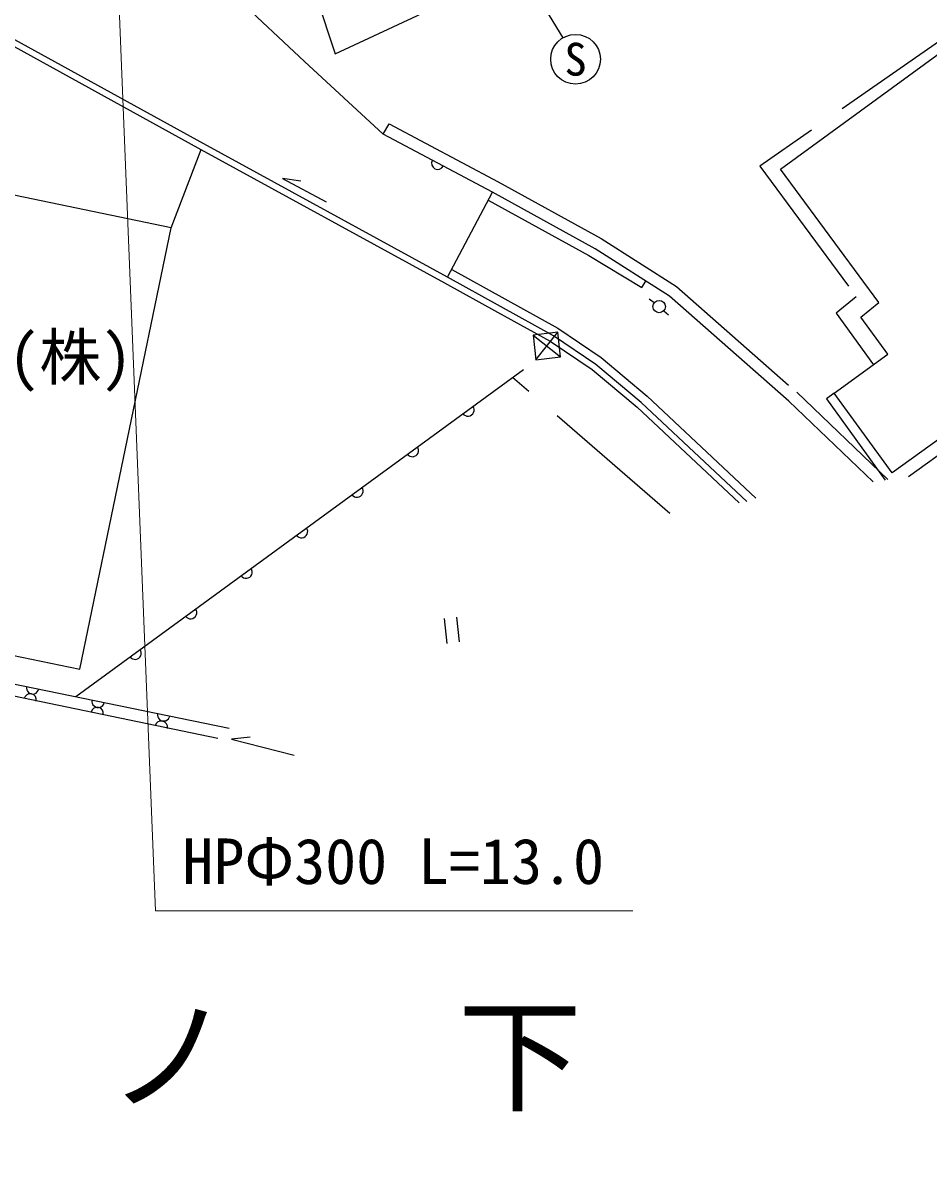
# Model space of a CAD drawing. Units: millimetres, scale not verified. Extents: x -997654 to 1989346, y -2661353 to 380000.
# Drawn here: x 218930 to 255376, y 253252 to 299832 of the extents above; entities that cross this region are included whole.
import ezdxf
from ezdxf.enums import TextEntityAlignment as Align

# ---------------------------------------------------------------- set-up
doc = ezdxf.new("R2010")
doc.units = ezdxf.units.MM
doc.header["$LTSCALE"] = 1000
doc.linetypes.add('DASHED', pattern=[7.5, 6, -1.5])
for name, color, linetype, lineweight in [('M-BGD', 7, 'Continuous', 25), ('M-BGD-EXST', 7, 'Continuous', 25), ('M-STR-HTXT', 7, 'Continuous', 13)]:
    doc.layers.add(name, color=color, linetype=linetype, lineweight=lineweight)
doc.layers.add('M-BMK-HTXT', color=7, linetype='Continuous')
doc.styles.add('ＭＳ ゴシック', font='')
doc.styles.get('ＭＳ ゴシック').set_extended_font_data('MS Gothic')

msp = doc.modelspace()

# ---------------------------------------------------------------- linework, layer by layer
at = {"layer": 'M-BGD', "linetype": 'DASHED'}
for p, q in [((231488, 298604), (241875, 303438)), ((224882, 291595), (226097, 294745)), ((236010, 289608), (237823, 293031)), ((244957, 280102), (238627, 285580))]:
    msp.add_line(p, q, dxfattribs=at)
at = {"layer": 'M-BGD'}
for p, q in [((230590, 301290), (231488, 298604)), ((244321, 288575), (244118, 288722)), ((244711, 288263), (244899, 288099)), ((239451, 287280), (240560, 286402)), ((239567, 286287), (240445, 287395)), ((221047, 272738), (239058, 285898)), ((235869, 275872), (235984, 274878)), ((236365, 275929), (236480, 274936))]:
    msp.add_line(p, q, dxfattribs=at)
at = {"layer": 'M-BGD', "linetype": 'DASHED'}
for points in [[(226902, 301710), (226880, 301454), (230246, 298289), (233412, 295365), (233661, 295776), (238051, 293453), (242196, 291168), (245224, 289230), (250067, 284981), (253729, 281466)], [(254553, 281594), (264688, 288888), (256811, 299816), (248577, 294084), (252455, 288824), (251647, 288162), (253148, 286091)], [(237648, 292714), (241692, 290484), (243828, 289195), (243991, 289450)], [(236179, 289915), (240448, 287554), (242189, 286381), (244045, 284829), (248490, 280652)], [(251572, 284944), (251254, 284713), (253619, 281449)]]:
    msp.add_lwpolyline(points, dxfattribs=at)
at = {"layer": 'M-BGD'}
for points in [[(248052, 280583), (243806, 284574), (241978, 286101), (240265, 287255), (238136, 288426), (236010, 289608), (226202, 294972), (217390, 299816), (217269, 299597)], [(217269, 299597), (226082, 294753), (235889, 289389), (238015, 288207), (240135, 287041), (241828, 285901), (243640, 284387), (247738, 280535)], [(251572, 284944), (253721, 286509), (252638, 288003), (253361, 288595), (249405, 293961), (256483, 299124), (263370, 289730), (262602, 289170), (263164, 288403), (253897, 281735), (251572, 284945)], [(253132, 281373), (249742, 284627), (244935, 288846), (241950, 290755), (237823, 293031), (233412, 295365)], [(230105, 293480), (229362, 293584), (231126, 292645)], [(226761, 271046), (206070, 275337), (192812, 278075), (189715, 277762), (189648, 278281), (192787, 278599), (206124, 275803), (227224, 271461)], [(228065, 271099), (227319, 271027), (229839, 270374)]]:
    msp.add_lwpolyline(points, dxfattribs=at)
for points in [[(208534, 294990), (207296, 289148), (204407, 289762), (203330, 284698), (206282, 284070), (204864, 277221), (221207, 273839), (224882, 291595)], [(239567, 286287), (240560, 286402), (240445, 287395), (239451, 287280)]]:
    msp.add_lwpolyline(points, close=True, dxfattribs=at)
msp.add_circle((244523, 288428), 250, dxfattribs=at)
for centre, radius, start, end in [((495846, -1167853), 1493500, 100.37437, 100.37437), ((235617, 294198), 250, 152.1166, 332.1166), ((236826, 284268), 250, 216.1567, 36.1567), ((234594, 282637), 250, 216.1567, 36.1567), ((232362, 281006), 250, 216.1567, 36.1567), ((230131, 279375), 250, 216.1567, 36.1567), ((227899, 277744), 250, 216.1567, 36.1567), ((225667, 276114), 250, 216.1567, 36.1567), ((223435, 274483), 250, 216.1567, 36.1567), ((219311, 273089), 250, 168.373, 348.373), ((219213, 272603), 250, 348.2844, 168.2844), ((221949, 272546), 250, 168.373, 348.373), ((221908, 272058), 250, 348.2844, 168.2844), ((224587, 272004), 250, 168.373, 348.373), ((224492, 271508), 250, 348.2844, 168.2844)]:
    msp.add_arc(centre, radius, start, end, dxfattribs=at)
at = {"layer": 'M-BGD-EXST'}
msp.add_line((236084, 306808), (240642, 299237), dxfattribs=at)
msp.add_circle((241158, 298380), 1000, dxfattribs=at)
at = {"layer": 'M-STR-HTXT'}
msp.add_lwpolyline([(222674, 303460), (224257, 264114), (243461, 264114)], dxfattribs=at)

# ---------------------------------------------------------------- texts
at = {"layer": 'M-BGD-EXST', "style": 'ＭＳ ゴシック'}
msp.add_text('S', height=1320, dxfattribs=at).set_placement((241158, 298380), align=Align.MIDDLE_CENTER)
at = {"layer": 'M-BMK-HTXT', "style": 'ＭＳ ゴシック'}
msp.add_text('ビ二テック(株)', height=1833, dxfattribs=at).set_placement((205829, 284936), align=Align.BOTTOM_LEFT)
at = {"layer": 'M-BMK-HTXT', "insert": (194119, 256038), "char_height": 3666, "attachment_point": 7, "style": 'ＭＳ ゴシック'}
msp.add_mtext('\\T2.82;字岡ノ下', dxfattribs=at)
at = {"layer": 'M-STR-HTXT', "style": 'ＭＳ ゴシック'}
msp.add_text('HPΦ300 L=13.0', height=1833, dxfattribs=at).set_placement((225340, 264645), align=Align.BOTTOM_LEFT)

doc.saveas('drawing.dxf')
